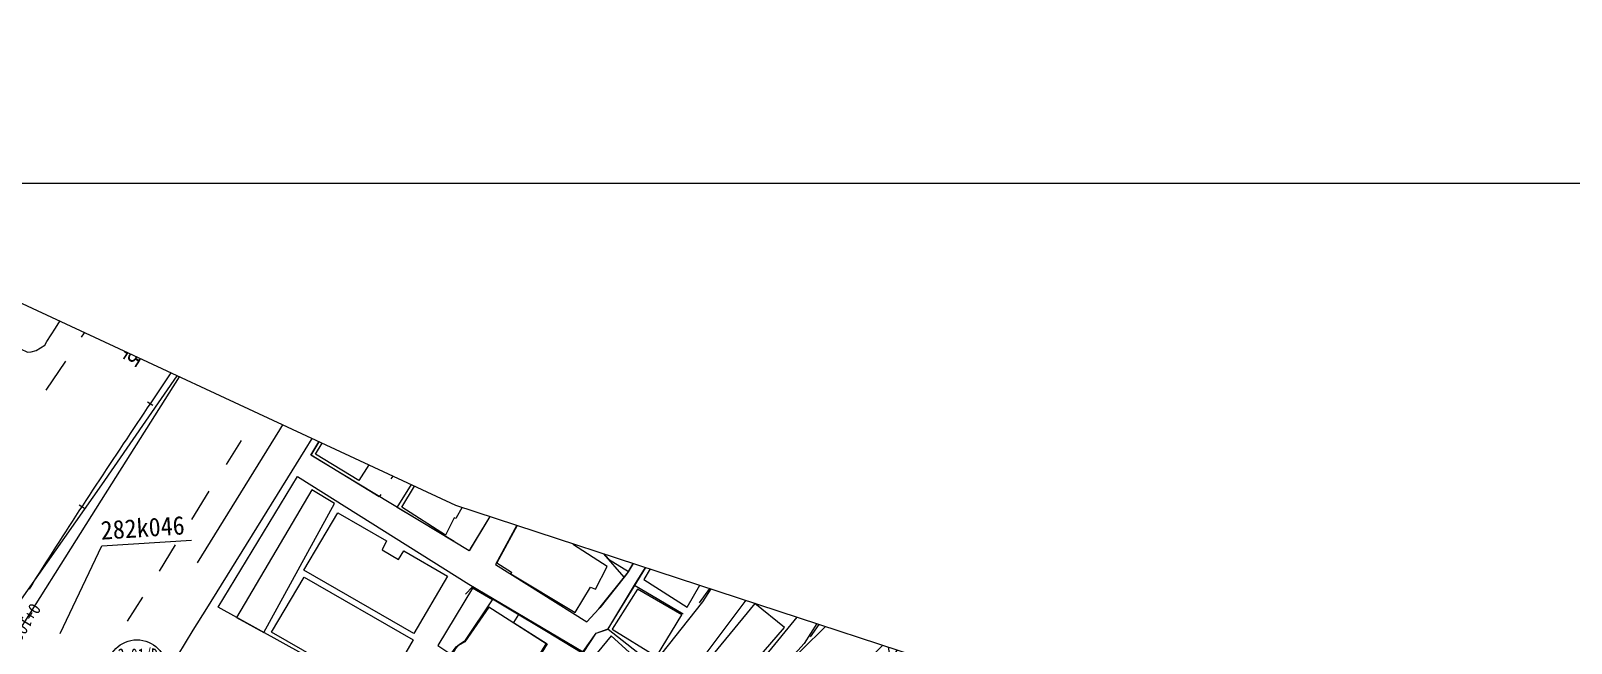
# Model space of a CAD drawing. Header units: millimetres. Extents: x 4198 to 4994, y 1103 to 1809.
# Drawn here: x 4336.5 to 4585.5, y 1544.7 to 1643.8 of the extents above; entities that cross this region are included whole.
import ezdxf
from ezdxf.enums import TextEntityAlignment as Align
from ezdxf.xclip import XClip

# ---------------------------------------------------------------- set-up
doc = ezdxf.new("R2010")
doc.units = ezdxf.units.MM
doc.header["$LTSCALE"] = 10
doc.header["$MEASUREMENT"] = 0
doc.header["$XCLIPFRAME"] = 2
doc.layers.add('TX-PAPR', color=2, linetype='Continuous', plot=False)
doc.layers.add('TZ-BASE', color=253, linetype='Continuous')
doc.styles.get("Standard").update_dxf_attribs({"font": 'GulimChe.ttf'})
doc.styles.add('SYMBTEXT', font='GulimChe.ttf')

# ---------------------------------------------------------------- blocks, each defined once
blk = doc.blocks.new('TTTW101-2')
blk.add_line((-6, 0), (6, 0))
blk.add_circle((0, 0), 6)
at = {"style": 'SYMBTEXT'}
for tag, p in [('TTTW_TITLE_1', (0.17, 2.77)), ('TTTW_TITLE_2', (0.17, -2.31))]:
    blk.add_attdef(tag, text='', height=3, dxfattribs=at).set_placement(p, align=Align.MIDDLE_CENTER)
blk = doc.blocks.new('jd-fjfj56fjfj')
at = {"layer": 'TZ-BASE', "flags": 128}
blk.add_lwpolyline([(87.74, 74.14), (94.51, 88.31), (108.99, 89.24)], dxfattribs=at)
at = {"layer": 'TZ-BASE'}
ref = blk.add_blockref('TTTW101-2', (100.17, 68.3), dxfattribs=dict(at, xscale=0.7999999999651517, yscale=0.7999999999651517, zscale=0.7999999999651517, rotation=359.999999997014))
ref.add_attrib('TTTW_TITLE_1', '3-91/D', dxfattribs={"layer": '0', "height": 2.4, "style": 'SYMBTEXT', "width": 0.7}).set_placement((100.31, 70.52), align=Align.MIDDLE_CENTER)
ref.add_attrib('TTTW_TITLE_2', 'H-ST', dxfattribs={"layer": '0', "height": 2.4, "style": 'SYMBTEXT'}).set_placement((100.31, 66.45), align=Align.MIDDLE_CENTER)
blk.add_text('282k046', height=3, rotation=3.6812, dxfattribs=at).set_placement((94.42, 89.3))
blk = doc.blocks.new('JD-DHDHGDGH')
at = {"layer": 'TZ-BASE'}
for p, q in [((69.3, 43.85), (68.47, 44.4)), ((58.25, 27.19), (57.41, 27.73))]:
    blk.add_line(p, q, dxfattribs=at)
at = {"layer": 'TZ-BASE', "flags": 128}
blk.add_lwpolyline([(102.22, 94.02), (68.99, 44.28), (68.43, 43.45), (67.87, 42.62), (67.32, 41.79), (66.76, 40.95), (66.21, 40.12), (65.65, 39.29), (65.1, 38.46), (64.54, 37.63), (63.99, 36.79), (63.44, 35.96), (62.88, 35.13), (62.33, 34.29), (61.78, 33.46), (61.23, 32.63), (60.68, 31.79), (60.13, 30.96), (59.58, 30.12), (59.03, 29.29), (58.48, 28.45), (57.93, 27.61), (57.38, 26.78), (56.84, 25.94), (56.29, 25.1), (55.75, 24.26), (55.21, 23.42), (54.67, 22.58), (54.12, 21.74), (53.59, 20.9), (53.05, 20.05), (52.51, 19.21), (51.97, 18.37), (51.44, 17.52), (50.91, 16.67), (50.38, 15.83), (49.85, 14.98), (49.32, 14.13)], dxfattribs=at)
at = {"layer": 'TZ-BASE', "ltscale": 10, "flags": 128}
blk.add_lwpolyline([(-21.71, -133.24), (-7.86, -96.23), (1.2, -71.97), (15.27, -45.61), (37.64, -54.38), (51.53, -31.92), (56.44, -23.99), (59.27, -19.41), (64.35, -11.18), (69.69, -2.56), (73.36, 3.38), (75.83, 7.52), (78.06, 10.98), (91.84, 33.25), (93.94, 36.65), (106.15, 56.39), (114.44, 69.8), (123.56, 84.53), (124.22, 85.6)], dxfattribs=at)
at = {"layer": 'TZ-BASE', "elevation": 63.32, "flags": 128}
blk.add_lwpolyline([(111.38, 5.91), (106.21, -3.01), (88.51, 7.18), (93.76, 16.08), (111.38, 5.91)], dxfattribs=at)
at = {"layer": 'TZ-BASE'}
for points in [[(44.5, 54.62, 51.67), (49.06, 52.46, 51.6), (49.67, 52.55, 51.72), (50.48, 52.73, 51.72), (51.86, 53.58, 51.72), (52.18, 54.17, 51.72), (53.61, 56.34, 51.43), (83.59, 104.47, 48.72)], [(45.2, 90.85, 50.61), (60.42, 81.3, 49.99), (44.5, 54.62, 51.77), (31.58, 63.48, 51.71)], [(76.54, 18.4, 52.16), (89.85, 39.93, 51.18), (105.82, 65.11, 49.74), (118.21, 84.69, 48.47), (120.03, 87.55, 48.29)], [(112.55, 64.9, 46.93), (141.83, 47.31, 45.56), (131.23, 33.06, 47.37), (126.3, 30.01, 47.98), (120.46, 20.35, 48.89), (94.86, 35.82, 49.91), (112.55, 64.9, 46.93)], [(57.8, 54.87, 51.26), (60.63, 59.29, 50.92)], [(30.9, -15.79, 53.69), (37.16, -4, 53.74), (38.74, -0.99, 53.69), (42.08, 3.99, 53.69), (61.1, 30.98, 52.44), (78.73, 56.64, 51.06), (60.95, 28.53, 52.54), (44.48, 2.45, 53.36), (33.77, -17.23, 53.51)], [(52.1, 46.3, 51.94), (55.27, 51.04, 51.5)], [(138.88, 4.05, 47.37), (140.96, 6.99, 46.71), (142.92, 7.73, 46.59), (162.26, 39.24, 44.22), (172.4, 33.51, 44.17), (158.15, 12.07, 45.02), (150.37, 2.19, 45.22), (133.96, -16.61, 47.03), (113.96, -7.64, 48.94), (79.87, 11.2, 51.97), (92.71, 32.37, 50.21), (120.42, 14.95, 49.13), (138.88, 4.01, 47.37)], [(81.23, 34.31, 51.4), (83.67, 38.19, 51.31)], [(207.17, 9.73, 41.43), (215.41, 20.83, 41.48), (205.92, 26.4, 42.63), (199.73, 29.45, 42.41), (195.76, 31.19, 42.82), (178.63, 33.57, 43.8), (167.58, 15.55, 44.88), (157.43, 1.99, 45.61), (142.49, -15.99, 46.37), (142.87, -19.15, 46.17), (149.63, -21, 45.37), (159.6, -9.61, 45.29), (162.85, -3.41, 45.02), (174.04, 10.28, 44.68)], [(167.49, 15.3, 44.76), (174.04, 10.28, 44.95), (177.35, 10.07, 44.73), (177.86, 11.19, 44.58), (178.15, 21.23, 44.53), (178.12, 23.72, 44.53), (181.12, 33.25, 44.4)], [(75.6, 25.4, 51.99), (78.43, 29.97, 51.7)], [(70.4, 17.06, 52.36), (72.97, 21.29, 52.24)], [(256.75, -2.41, 39.45), (252.19, 11.72, 39.62), (236.86, 9.41, 40.33), (232.45, 10.61, 40.57), (220.97, 17.74, 41.45), (212.16, 3.46, 41.26)], [(65.21, 8.94, 52.73), (67.68, 12.82, 52.55)], [(177.72, 10.23, 44.66), (174.6, 5.35, 44.61), (170.02, 0.29, 44.88), (182.87, -12.17, 44.07)]]:
    blk.add_polyline3d(points, dxfattribs=at)
for points in [[(32.04, 63.19, 62.8), (34.06, 61.89, 62.8), (33.98, 61.83, 62.8), (44.47, 55.04, 62.55), (44.9, 55.64, 62.68), (44.71, 55.77, 62.68), (52.41, 68.07, 62.53), (51.87, 68.42, 64.22), (53.27, 70.79, 64.22), (45.02, 75.75, 59.13), (40.68, 68.7, 57.61), (37.87, 70.36, 55.49), (37.05, 70.9, 55.49), (34.91, 67.67, 54.85), (36.05, 66.97, 54.85), (33.8, 63.48, 54.85), (32.67, 64.21, 57.93), (32.04, 63.19, 62.8)], [(102.62, 31.72, 54.22), (95.59, 35.95, 54.22), (101.06, 44.95, 53.95), (109.69, 39.73, 54.36), (109.33, 38.87, 54.36), (108.08, 39.59, 54.17), (106.31, 36.67, 54.17), (105.94, 36.79, 54.17), (102.62, 31.72, 54.22)], [(147.66, 47.05, 45.27), (147.66, 47.05, 45.27), (133.1, 29.73, 47.49), (129.79, 27.42, 48.08), (124.71, 18.13, 48.84), (139.48, 8.82, 46.91), (141.42, 10.94, 46.73), (146.21, 16.92, 46.3), (160.19, 40.49, 44.29), (147.66, 47.05, 45.27)], [(116.62, 22.89, 53.53), (109.58, 27.38, 53.53), (115.01, 36.6, 53.53), (122.5, 31.83, 53.61), (120.45, 28.21, 53.61), (119.9, 28.47, 53.61), (118.29, 25.55, 53.8), (118.05, 25.67, 53.8), (116.62, 22.89, 53.53)], [(95.05, 30.2, 73.11), (82.86, 9.54, 72.55), (87.24, 7.14, 71.53), (98.67, 27.99, 72.87), (95.05, 30.2, 73.11)], [(129.82, 27.42, 55.1), (124.93, 18.39, 55.17), (127.31, 16.88, 56.93), (127.17, 16.63, 56.91), (137.6, 10.36, 56.83), (140.08, 14.46, 57.98), (140.9, 14.1, 57.93), (142.79, 17.81, 58.05), (137.33, 21.29, 58.27), (137.25, 22.7, 57.59), (133.94, 24.55, 58.08), (134.25, 25.07, 58.05), (129.82, 27.42, 55.1)], [(111.49, 6.96, 61.6), (93.75, 17.19, 61.58), (99.21, 26.46, 61.58), (107.09, 21.95, 61.18), (106.4, 20.51, 61.22), (109.03, 18.92, 61.2), (109.88, 20.33, 61.09), (116.98, 16.21, 61.06)], [(146.2, 16.98, 48.42), (148.62, 21, 48.15), (142.56, 25.77, 48.42), (140, 22.59, 48.45), (142.97, 18.96, 48.4), (146.2, 16.98, 48.32)], [(152.85, 22.43, 49.05), (148.67, 15.68, 49.05), (155.68, 11.24, 52.15), (159.79, 18.33, 51.98)], [(223.01, -3.41, 50.48), (212.17, 3.45, 49.55), (215.87, 9.6, 49.52), (216.73, 9.05, 49.62), (217.91, 11.07, 49.64), (217.32, 11.69, 49.4), (220.98, 17.69, 49.16), (232.44, 10.61, 50.18), (229.65, 6.83, 50.77), (230.01, 6.49, 50.77), (225.81, -0.3, 50.77), (225.35, -0.1, 50.77), (224.25, -1.84, 50.77), (223.84, -1.63, 50.77), (223.01, -3.41, 50.48)], [(147.66, 14.14, 49.38), (143.59, 7.63, 49.38), (150.76, 3.26, 53.02), (154.82, 9.98, 52.31)], [(196.82, 14.24, 45.1), (188.72, 2.99, 45.1), (192.49, -0.23, 45.1), (200.87, 11.41, 45.1), (196.82, 14.24, 45.1)], [(113.95, -3.8, 58.04), (123.46, -10.17, 58.04), (132.92, 5.29, 58.04), (123.65, 11.24, 58.02), (119.76, 5.63, 57.24), (118.75, 5, 57.19), (118.19, 4.43, 57.19), (117.8, 3.76, 57.19), (117.63, 3.18, 57.17), (117.62, 1.95, 57.14), (117.65, 1.67, 57.14)], [(157.93, 1.2, 52.68), (162.6, -2.32, 52.68), (171.42, 7.95, 51.65), (166.64, 11.79, 51.87), (157.93, 1.2, 52.68)], [(187.5, 5.23, 51.89), (181.81, -0.43, 51.87), (180.64, 0.77, 51.87), (175.47, -4.27, 51.87), (170.42, 0.53, 51.14), (179.36, 9.39, 50.92), (184.74, 7.77, 51.18), (187.5, 5.23, 51.89)], [(143.43, 6.55, 53.34), (137.13, -1.06, 53.31), (142.9, -6.11, 53.31), (149.21, 1.29, 53.31), (143.43, 6.55, 53.34)]]:
    blk.add_polyline3d(points, close=True, dxfattribs=at)
at = {"layer": 'TZ-BASE', "linetype": 'Continuous'}
for points in [[(106.17, 29.44, 51.62), (105.91, 29.06, 51.62), (94.89, 35.83, 52.41), (100.7, 45.48, 52.19), (112.18, 38.66, 51.99), (107.82, 31.96, 51.99)], [(118.03, 21.84, 51.18), (108.81, 27.35, 51.82), (114.86, 37.04, 51.33), (126.28, 30.02, 51.21), (120.62, 20.63, 51.62)], [(168.88, 35.51, 47.18), (172.42, 33.53, 46.93), (161.77, 17.82, 46.32), (157.66, 11.9, 47.88)], [(149.79, 22.96, 48.37), (143.81, 27.17, 48.64), (139.74, 22.66, 48.5), (133.17, 29.81, 49.57)], [(146.2, 16.98, 48.32), (145.53, 16.08, 48.37), (139.99, 22.4, 48.5), (139.74, 22.66, 48.5)], [(147.2, 14.79, 47.74), (152.71, 23.58, 47.03)], [(194.29, -9.22, 43.9), (204.77, 4.59, 43.75), (211.11, 6.81, 43.48), (217.77, 17.57, 43.07)], [(145.53, 16.08, 48.37), (141.58, 11.12, 48.06)], [(119.89, 13.33, 53.41), (121.01, 14.53, 52.06), (138.86, 3.79, 51.53), (126.91, -13.39, 51.36), (112.21, -6.45, 52.85)], [(124.23, 12.38, 53.57), (121.02, 14.31, 53.55), (115.39, 5.02, 53.55), (117.48, 3.63, 53.55), (118.35, 4.79, 53.55), (118.84, 5.18, 53.57), (119.56, 5.64, 53.57), (119.85, 5.9, 53.55), (124.23, 12.38, 53.57)], [(142.86, 7.62, 48.06), (147.2, 14.79, 47.74), (155.06, 10.15, 47.88)], [(123.57, -10.13, 55.08), (126.38, -11.58, 54.94), (131.99, -4.45, 54.94), (132.77, -4.8, 54.92), (138.7, 3.79, 52.27), (128.45, 10.01, 52.81), (127.62, 8.76, 53.52), (133.07, 5.29, 53.52), (123.57, -10.13, 55.08)], [(175.65, 6.39, 46.39), (178.56, 10.62, 46.56), (187.61, 8.3, 44.9)], [(244.05, 8.63, 42.41), (252.56, 10.25, 42.51), (256.75, -2.5, 41.99), (243.94, -9.06, 41.04), (236.34, 2.5, 42.04), (239.88, 7.55, 42.07)], [(138.93, 3.9, 52.33), (140.96, 7.02, 50.06), (142.95, 7.63, 50.01), (150, 2.1, 49.52), (149.21, 1.29, 53.31)], [(205.27, -18.02, 43.19), (196.2, -11.2, 43.19), (190.01, -4.86, 46.1), (187.61, 8.3, 44.9)]]:
    blk.add_polyline3d(points, dxfattribs=at)
blk.add_text('화랑로', height=3, rotation=56.5849, dxfattribs=at).set_placement((68.64, 55.2), align=Align.MIDDLE)
at = {"layer": 'TZ-BASE'}
blk.add_text('0+100', height=2, rotation=238.0041, dxfattribs=at).set_placement((47.98, 9.3), align=Align.CENTER)

msp = doc.modelspace()

# ---------------------------------------------------------------- linework, layer by layer
at = {"layer": 'TX-PAPR'}
for points in [[(4197.89, 1103.05), (4993.89, 1103.05), (4993.89, 1619.05), (4197.89, 1619.05)], [(4253.51, 1472.12), (4320.35, 1606.46), (4405.19, 1567.01), (4490, 1539.17), (4576.4, 1525.92), (4663.68, 1527.19), (4751.65, 1543.46), (4931.7, 1609.07), (4986.82, 1469.51), (4791.24, 1398.24), (4678.52, 1377.39), (4566.05, 1375.76), (4455, 1392.78), (4349.98, 1427.26)]]:
    msp.add_lwpolyline(points, close=True, dxfattribs=at)

# ---------------------------------------------------------------- block references
at = {"layer": 'TZ-BASE'}
ref = msp.add_blockref('JD-DHDHGDGH', (4286.93, 1539.29), dxfattribs=at)
XClip(ref).set_block_clipping_path([(-33.4182158766, -67.1724787678), (33.4182158768, 67.1724787673), (118.2607779879, 27.7209466004), (203.0660490963, -0.1183001781), (289.4728021359, -13.3670870333), (376.7540284118, -12.0995740438), (464.720956656, 4.1718872347), (644.7730330683, 69.7827066777), (699.8904649949, -69.7812300566), (504.3145828283, -141.0489107629), (391.5895144267, -161.89994674), (279.1232034385, -163.5332018643), (168.0690483715, -146.5052176141), (63.0531977924, -112.0313913801)])
msp.add_blockref('jd-fjfj56fjfj', (4253.51, 1472.12), dxfattribs=at)

doc.saveas('drawing.dxf')
